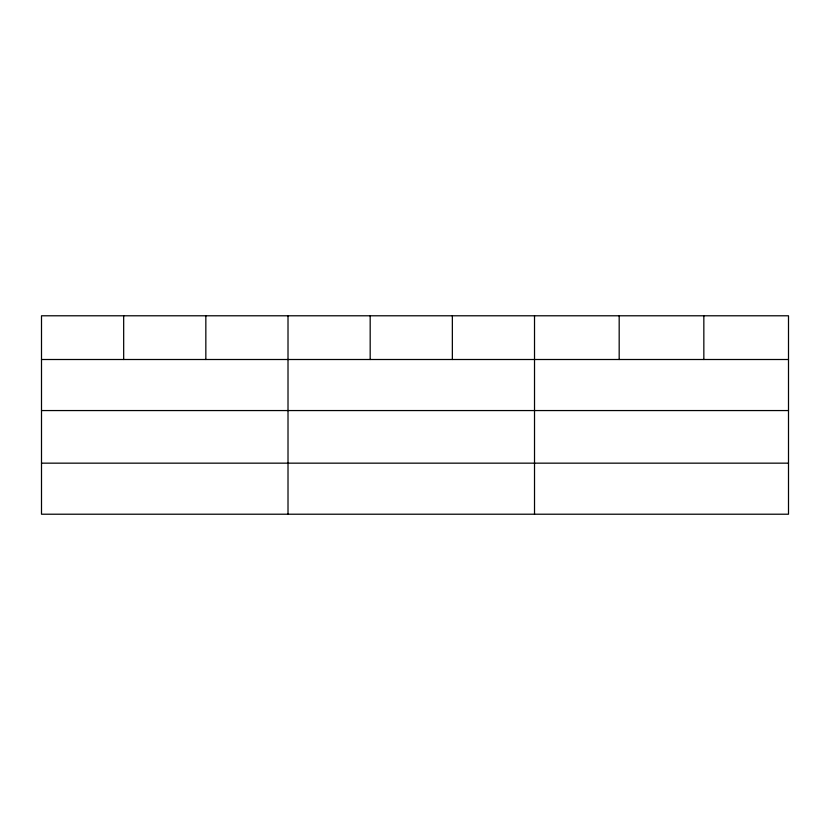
<?xml version="1.0" encoding="UTF-8"?>
<svg xmlns="http://www.w3.org/2000/svg" width="830" height="830" viewBox="0 0 830 830"><rect width="100%" height="100%" fill="white"/><g stroke="black" fill="none" stroke-linecap="round" stroke-linejoin="round"><path stroke-width="1.25" d="M788.5 410.56L788.5 315.784L41.5 315.784L41.5 514.216L788.5 514.216L788.5 410.56L41.5 410.56M41.5 359.504L788.5 359.504M41.5 463.161L788.5 463.161M703.84 315.784L703.84 359.504M619.18 315.784L619.18 359.504M534.52 315.784L534.52 514.216M452.35 315.784L452.35 359.504M370.18 315.784L370.18 359.504M288.01 315.784L288.01 514.216M205.84 315.784L205.84 359.504M123.67 315.784L123.67 359.504"/></g></svg>
